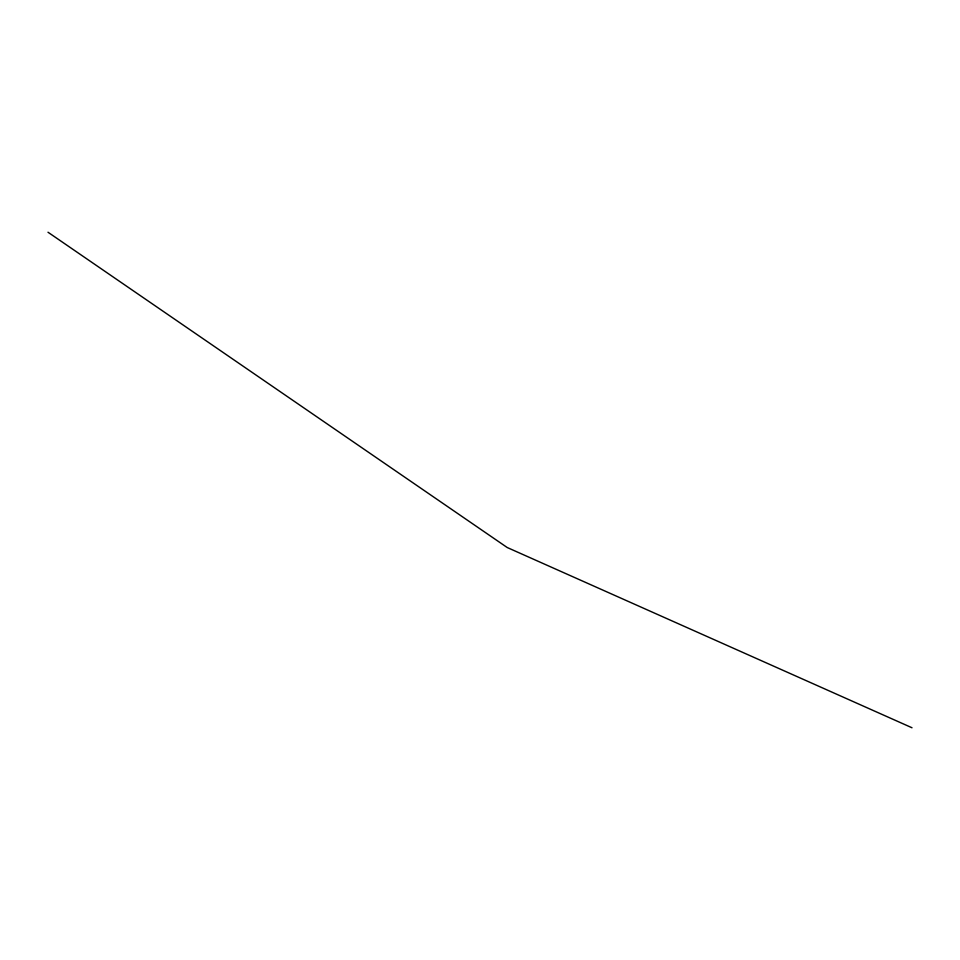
<?xml version="1.0" encoding="UTF-8"?>
<svg xmlns="http://www.w3.org/2000/svg" width="960" height="960" viewBox="0 0 960 960"><rect width="100%" height="100%" fill="white"/><g stroke="black" fill="none" stroke-linecap="round" stroke-linejoin="round"><path stroke-width="1.44" d="M912 727.764L507.204 547.512L48 232.236"/></g></svg>
